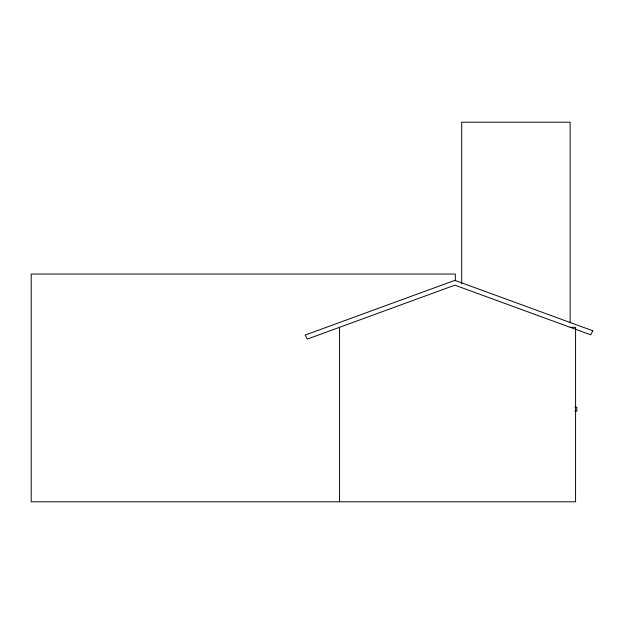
<?xml version="1.0" encoding="UTF-8"?>
<svg xmlns="http://www.w3.org/2000/svg" width="624" height="624" viewBox="0 0 624 624"><rect width="100%" height="100%" fill="white"/><g stroke="black" fill="none" stroke-linecap="round" stroke-linejoin="round"><path stroke-width="0.94" d="M570.149 327.304L575.578 327.304L575.578 501.797L31.2 501.797L31.2 274.037L455.341 274.037L455.341 280.855M574.915 407.191L576.826 407.191L576.826 411.115L574.821 411.115M570.149 322.709L570.149 122.203L461.698 122.203L461.698 283.772M339.542 327.304L339.542 501.797M592.8 330.775L590.733 334.823L454.849 285.16L307.25 339.105L305.175 335.057L454.849 280.355L592.8 330.775"/></g></svg>
